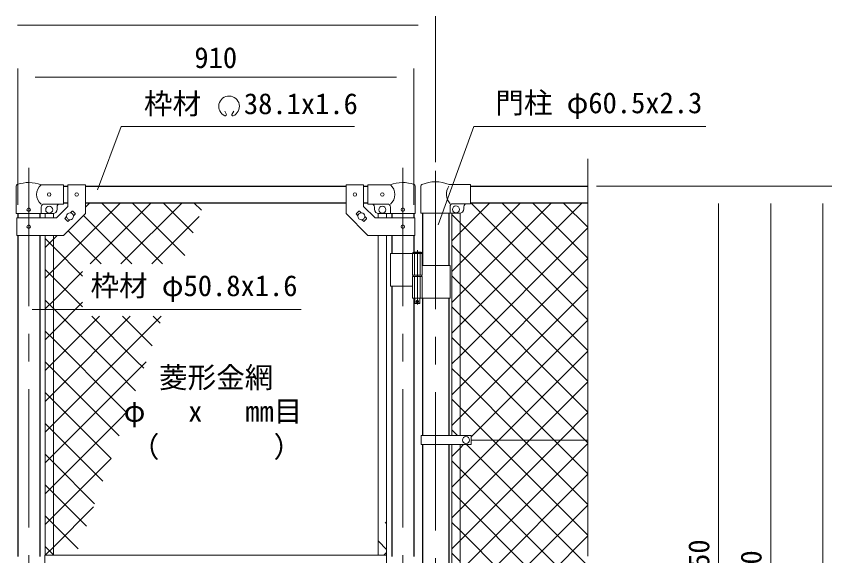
# Model space of a CAD drawing. Units: millimetres, scale not verified. Extents: x -4200 to 4200, y -2970 to 2970.
# Drawn here: x -2564 to -692, y 413 to 1651 of the extents above; entities that cross this region are included whole.
import ezdxf
from ezdxf.enums import TextEntityAlignment as Align

# ---------------------------------------------------------------- set-up
doc = ezdxf.new("R2010")
doc.units = ezdxf.units.MM
doc.header["$LTSCALE"] = 10
doc.linetypes.add('DASHED', pattern=[7.5, 6, -1.5])
doc.linetypes.add('USER1', pattern=[50.8, 31.75, -6.35, 6.35, -6.35])
for name, color, linetype, lineweight in [('0-1_D-BMK', 2, 'USER1', 13), ('0-2_D-STR1', 1, 'Continuous', 25), ('0-3_D-STR3', 3, 'Continuous', 13), ('0-7_D-STR-DIM', 7, 'Continuous', 13), ('0-A_D-STR-TXT', 7, 'Continuous', 13), ('0-B_D-STR2', 7, 'Continuous', 13)]:
    doc.layers.add(name, color=color, linetype=linetype, lineweight=lineweight)
doc.styles.add('ＭＳ ゴシック', font='')
doc.styles.get('ＭＳ ゴシック').set_extended_font_data('MS Gothic')

msp = doc.modelspace()

# ---------------------------------------------------------------- linework, layer by layer
at = {"layer": '0-1_D-BMK'}
for p, q in [((-2535.9, 1303.1), (-2535.9, -535.29)), ((-1676.7, 1303.1), (-1676.7, -535.29)), ((-1601.55, 1296.61), (-1601.55, -849.21)), ((-1643.28, 1114.79), (-1643.28, 989.9)), ((-1646.9, 996.87), (-1639.65, 996.87))]:
    msp.add_line(p, q, dxfattribs=at)
at = {"layer": '0-2_D-STR1'}
for p, q in [((-2455.9, 1261.37), (-2445.9, 1261.37)), ((-2405.9, 1261.37), (-1806.7, 1261.37)), ((-1766.7, 1261.37), (-1756.7, 1261.37)), ((-1521.55, 1261.37), (-1251.55, 1261.37)), ((-2455.9, 1223.37), (-2445.9, 1223.37)), ((-2405.9, 1223.37), (-1806.7, 1223.37)), ((-1766.7, 1223.37), (-1756.7, 1223.37)), ((-1521.55, 1223.37), (-1251.55, 1223.37)), ((-1631.8, 1199.07), (-1631.8, 1078.87)), ((-1571.3, 1199.07), (-1571.3, 1078.87)), ((-2561.3, 1198.37), (-2561.3, 1188.32)), ((-2510.5, 1198.37), (-2510.5, 1188.32)), ((-1702.1, 1198.37), (-1702.1, 1188.32)), ((-1651.3, 1198.37), (-1651.3, 1188.32)), ((-2561.3, 1148.32), (-2561.3, 411.37)), ((-2510.5, 1148.32), (-2510.5, 411.37)), ((-1702.1, 1148.32), (-1702.1, 1106.87)), ((-1651.3, 1148.32), (-1651.3, 1109.87)), ((-1702.1, 1031.87), (-1702.1, 411.37)), ((-1651.3, 1003.87), (-1651.3, 411.37)), ((-1631.8, 1003.87), (-1631.8, 688.87)), ((-1571.3, 1003.87), (-1571.3, 688.87)), ((-1631.8, 667.87), (-1631.8, 104.87)), ((-1571.3, 667.87), (-1571.3, 104.87))]:
    msp.add_line(p, q, dxfattribs=at)
at = {"layer": '0-3_D-STR3'}
for p, q in [((-2564.45, 1198.37), (-2564.45, 1262.06)), ((-2455.9, 1264.37), (-2507.35, 1264.37)), ((-2455.9, 1264.37), (-2455.9, 1220.37)), ((-2445.9, 1264.57), (-2445.9, 1214.89)), ((-2445.9, 1264.57), (-2405.9, 1264.57)), ((-2405.9, 1264.57), (-2405.9, 1198.32)), ((-1806.7, 1264.57), (-1806.7, 1198.32)), ((-1766.7, 1264.57), (-1806.7, 1264.57)), ((-1766.7, 1264.57), (-1766.7, 1214.89)), ((-1756.7, 1264.37), (-1705.25, 1264.37)), ((-1756.7, 1264.37), (-1756.7, 1220.37)), ((-1648.15, 1198.37), (-1648.15, 1262.06)), ((-1634.95, 1261.92), (-1634.95, 1199.07)), ((-1570.41, 1265.07), (-1521.55, 1265.07)), ((-1521.55, 1221.07), (-1521.55, 1265.07)), ((-2455.9, 1220.37), (-2500.35, 1220.37)), ((-1756.7, 1220.37), (-1712.25, 1220.37)), ((-1561.15, 1221.07), (-1521.55, 1221.07)), ((-2507.35, 1198.37), (-2507.35, 1213.37)), ((-2472.46, 1188.32), (-2445.9, 1214.89)), ((-2470.9, 1213.37), (-2470.9, 1208.37)), ((-2440.02, 1200.27), (-2436.3, 1203.98)), ((-2434.89, 1203.98), (-2429.23, 1198.33)), ((-1777.71, 1203.98), (-1783.36, 1198.33)), ((-1772.58, 1200.27), (-1776.29, 1203.98)), ((-1740.13, 1188.32), (-1766.7, 1214.89)), ((-1741.7, 1213.37), (-1741.7, 1208.37)), ((-1705.25, 1198.37), (-1705.25, 1213.37)), ((-1634.95, 1199.07), (-1546.55, 1199.07)), ((-1568.15, 1214.07), (-1568.15, 1199.07)), ((-1564.05, 1199.07), (-1564.05, 688.87)), ((-1545.05, 1199.07), (-1545.05, 688.87)), ((-1536.55, 1209.07), (-1536.55, 1214.07)), ((-2564.45, 1198.37), (-2507.35, 1198.37)), ((-2563.6, 1188.32), (-2472.46, 1188.32)), ((-2563.6, 1188.32), (-2563.6, 1148.32)), ((-2507.35, 1198.37), (-2480.9, 1198.37)), ((-2498.4, 1198.37), (-2498.4, 1188.32)), ((-2479.4, 1198.37), (-2479.4, 1188.32)), ((-2452.56, 1187.72), (-2448.85, 1191.44)), ((-2452.56, 1186.31), (-2446.91, 1180.65)), ((-2445.49, 1180.65), (-2441.78, 1184.37)), ((-2432.94, 1193.2), (-2429.23, 1196.91)), ((-1779.65, 1193.2), (-1783.36, 1196.91)), ((-1767.1, 1180.65), (-1770.82, 1184.37)), ((-1760.03, 1186.31), (-1765.69, 1180.65)), ((-1760.03, 1187.72), (-1763.74, 1191.44)), ((-1649, 1188.32), (-1740.13, 1188.32)), ((-1733.2, 1198.37), (-1733.2, 1188.32)), ((-1705.25, 1198.37), (-1731.7, 1198.37)), ((-1714.2, 1198.37), (-1714.2, 1188.32)), ((-1648.15, 1198.37), (-1705.25, 1198.37)), ((-1649, 1188.32), (-1649, 1148.32)), ((-2498.4, 1148.32), (-2498.4, 413.87)), ((-2479.4, 1148.32), (-2479.4, 413.87)), ((-1733.2, 1148.32), (-1733.2, 413.87)), ((-1714.2, 1148.32), (-1714.2, 413.87)), ((-1705.25, 1106.87), (-1705.25, 1031.87)), ((-1705.25, 1106.87), (-1632.48, 1106.87)), ((-1654.08, 1106.87), (-1654.08, 1056.87)), ((-1633.28, 1108.87), (-1653.28, 1108.87)), ((-1652.28, 1109.87), (-1634.28, 1109.87)), ((-1633.28, 1108.87), (-1634.28, 1109.87)), ((-1633.28, 1108.87), (-1633.28, 1106.87)), ((-1632.48, 1106.87), (-1632.48, 1056.87)), ((-1632.48, 1078.87), (-1568.25, 1078.87)), ((-1568.25, 1078.87), (-1568.25, 1003.87)), ((-1654.08, 1056.87), (-1632.48, 1056.87)), ((-1654.08, 1053.87), (-1632.48, 1053.87)), ((-1654.08, 1053.87), (-1654.08, 1003.87)), ((-1653.78, 1056.87), (-1653.78, 1053.87)), ((-1653.78, 1053.87), (-1632.78, 1053.87)), ((-1632.78, 1056.87), (-1632.78, 1053.87)), ((-1632.48, 1053.87), (-1632.48, 1003.87)), ((-1705.25, 1031.87), (-1654.3, 1031.87)), ((-1654.08, 1003.87), (-1568.25, 1003.87)), ((-1649.28, 1003.87), (-1649.28, 992.87)), ((-1648.28, 991.87), (-1649.28, 992.87)), ((-1638.28, 991.87), (-1637.28, 992.87)), ((-1648.28, 991.87), (-1638.28, 991.87)), ((-1634.35, 688.87), (-1634.35, 667.87)), ((-1634.35, 688.87), (-1519.55, 688.87)), ((-1519.55, 688.87), (-1519.55, 667.87)), ((-1251.55, 678.37), (-1519.55, 678.37)), ((-1634.35, 667.87), (-1519.55, 667.87)), ((-1564.05, 667.87), (-1564.05, 104.87)), ((-1545.05, 667.87), (-1545.05, 104.87)), ((-2498.8, 413.87), (-1713.8, 413.87)), ((-2498.8, 392.87), (-2498.8, 413.87)), ((-1713.8, 358.87), (-1713.8, 413.87))]:
    msp.add_line(p, q, dxfattribs=at)
at = {"layer": '0-3_D-STR3', "linetype": 'DASHED'}
for p, q in [((-1649.58, 1106.87), (-1649.58, 1056.87)), ((-1636.98, 1106.87), (-1636.98, 1056.87)), ((-1649.58, 1053.87), (-1649.58, 1003.87)), ((-1636.98, 1053.87), (-1636.98, 1003.87))]:
    msp.add_line(p, q, dxfattribs=at)
at = {"layer": '0-3_D-STR3'}
for points in [[(-2563.6, 1148.32), (-2455.9, 1148.32), (-2405.9, 1198.32)], [(-1649, 1148.32), (-1756.7, 1148.32), (-1806.7, 1198.32)], [(-1652.28, 1109.87), (-1653.28, 1108.87), (-1653.28, 1106.87)], [(-1637.28, 1003.87), (-1637.28, 992.87), (-1649.28, 992.87)]]:
    msp.add_lwpolyline(points, dxfattribs=at)
for centre, radius in [((-2488.9, 1242.37), 4), ((-2425.9, 1242.32), 4), ((-1786.7, 1242.32), 4), ((-1723.7, 1242.37), 4), ((-2535.9, 1207.37), 4), ((-2488.9, 1207.37), 8), ((-2440.9, 1192.32), 8), ((-1771.7, 1192.32), 8), ((-1723.7, 1207.37), 8), ((-1676.7, 1207.37), 4), ((-1554.55, 1208.07), 8), ((-2535.9, 1168.32), 4), ((-1676.7, 1168.32), 4), ((-1643.28, 996.87), 2.5), ((-1531.55, 678.37), 8)]:
    msp.add_circle(centre, radius, dxfattribs=at)
for centre, radius, start, end in [((-2561.15, 1262.06), 3.3, 109.22051, 180), ((-2535.9, 1189.64), 80, 69.0916, 109.22051), ((-2489.15, 1242.37), 28.55, 129.59418, 230.40582), ((-1676.7, 1189.64), 80, 70.77949, 110.9084), ((-1723.44, 1242.37), 28.55, 309.59418, 50.40582), ((-1651.45, 1262.06), 3.3, 0, 70.77949), ((-1631.65, 1261.92), 3.3, 113.10629, 180), ((-1601.55, 1191.37), 80, 67.09875, 113.10629), ((-1543.02, 1243.12), 33.4, 146.35914, 222.2959), ((-2500.35, 1213.37), 7, 90, 180), ((-2463.9, 1213.37), 7, 90, 180), ((-1748.7, 1213.37), 7, 0, 90), ((-1712.25, 1213.37), 7, 0, 90), ((-1561.15, 1214.07), 7, 90, 180), ((-1529.55, 1214.07), 7, 90, 180), ((-2480.9, 1208.37), 10, 270, 0), ((-2435.59, 1203.28), 1, 45, 135), ((-1777, 1203.28), 1, 45, 135), ((-1731.7, 1208.37), 10, 180, 270), ((-1546.55, 1209.07), 10, 270, 0), ((-2451.86, 1187.01), 1, 135, 225), ((-2446.2, 1181.36), 1, 225, 315), ((-2429.94, 1197.62), 1, 315, 45), ((-1782.66, 1197.62), 1, 135, 225), ((-1766.39, 1181.36), 1, 225, 315), ((-1760.74, 1187.01), 1, 315, 45)]:
    msp.add_arc(centre, radius, start, end, dxfattribs=at)
at = {"layer": '0-7_D-STR-DIM'}
for p, q in [((-1601.55, 1316.61), (-1601.55, 1651.37)), ((-2561.55, 1631.37), (-1641.55, 1631.37)), ((-2561.3, 1218.37), (-2561.3, 1531.37)), ((-1651.3, 1218.37), (-1651.3, 1531.37)), ((-2521.3, 1511.37), (-1691.3, 1511.37)), ((-1251.55, 412.02), (-1251.55, 1324.37)), ((-1231.55, 1261.37), (-931.55, 1261.37)), ((-1231.55, 1261.37), (-811.55, 1261.37)), ((-1231.55, 1261.37), (-691.55, 1261.37)), ((-951.55, -448.63), (-951.55, 1221.37)), ((-831.55, -498.63), (-831.55, 1221.37)), ((-711.55, -798.63), (-711.55, 1221.37))]:
    msp.add_line(p, q, dxfattribs=at)
at = {"layer": '0-A_D-STR-TXT'}
for p, q in [((-2082.01, 1425.75), (-2085.84, 1433.96)), ((-2069.42, 1425.74), (-2064.9, 1433.58))]:
    msp.add_line(p, q, dxfattribs=at)
for points in [[(-1787.47, 1398.46), (-2323.67, 1398.46), (-2378.23, 1252.8)], [(-980.65, 1398.46), (-1513.81, 1398.46), (-1595.74, 1172.73)], [(-1910.16, 978.29), (-2330.99, 978.29), (-2528.14, 978.29)]]:
    msp.add_lwpolyline(points, dxfattribs=at)
for centre, radius, start, end in [((-2075.72, 1444.63), 23.75, 292.92895, 245.65759), ((-2084.47, 1425.29), 2.5, 245.55066, 10.6575), ((-2066.97, 1425.28), 2.5, 169.34241, 276.63708)]:
    msp.add_arc(centre, radius, start, end, dxfattribs=at)
at = {"layer": '0-B_D-STR2'}
for p, q in [((-2405.9, 1213.39), (-2395.92, 1223.37)), ((-2394.8, 1083.07), (-2254.5, 1223.37)), ((-2228.4, 1083.07), (-2368.69, 1223.37)), ((-2324.09, 1083.07), (-2183.79, 1223.37)), ((-2177.11, 1102.49), (-2297.98, 1223.37)), ((-2158.24, 1154.33), (-2227.27, 1223.37)), ((-2139.37, 1206.18), (-2156.56, 1223.37)), ((-1545.05, 1155), (-1476.68, 1223.37)), ((-1545.05, 1084.29), (-1405.97, 1223.37)), ((-1545.05, 1013.58), (-1335.26, 1223.37)), ((-1545.05, 942.87), (-1264.55, 1223.37)), ((-1251.55, 954.75), (-1520.16, 1223.37)), ((-1251.55, 1025.46), (-1449.45, 1223.37)), ((-1251.55, 1096.17), (-1378.74, 1223.37)), ((-1251.55, 1166.88), (-1308.03, 1223.37)), ((-2299.11, 1083.07), (-2410.12, 1194.09)), ((-2253.38, 1083.07), (-2144.57, 1191.87)), ((-1545.05, 1177.54), (-1564.05, 1196.54)), ((-1251.55, 884.04), (-1545.05, 1177.54)), ((-1545.05, 872.16), (-1251.55, 1165.66)), ((-2369.82, 1083.07), (-2445.48, 1158.73)), ((-1564.05, 1136), (-1545.05, 1155)), ((-1545.05, 1106.83), (-1564.05, 1125.83)), ((-1251.55, 813.33), (-1545.05, 1106.83)), ((-1545.05, 801.45), (-1251.55, 1094.95)), ((-1564.05, 1065.29), (-1545.05, 1084.29)), ((-2479.4, 998.47), (-2412.45, 1065.42)), ((-1545.05, 1036.12), (-1564.05, 1055.12)), ((-1251.55, 742.62), (-1545.05, 1036.12)), ((-1564.05, 994.58), (-1545.05, 1013.58)), ((-1545.05, 730.74), (-1251.55, 1024.24)), ((-2479.4, 980.52), (-2498.4, 999.52)), ((-2498.4, 979.47), (-2479.4, 998.47)), ((-2479.4, 927.76), (-2412.45, 994.71)), ((-2331.55, 832.67), (-2479.4, 980.52)), ((-1545.05, 965.41), (-1564.05, 984.41)), ((-2479.4, 786.34), (-2302.67, 963.07)), ((-2479.4, 715.63), (-2231.96, 963.07)), ((-2252.58, 895.12), (-2320.53, 963.07)), ((-2233.71, 946.97), (-2249.82, 963.07)), ((-1258.01, 678.37), (-1545.05, 965.41)), ((-1564.05, 923.87), (-1545.05, 942.87)), ((-1519.55, 685.53), (-1251.55, 953.53)), ((-2479.4, 909.81), (-2498.4, 928.81)), ((-2498.4, 908.76), (-2479.4, 927.76)), ((-2331.55, 761.96), (-2479.4, 909.81)), ((-1545.05, 894.7), (-1564.05, 913.7)), ((-1328.72, 678.37), (-1545.05, 894.7)), ((-1456, 678.37), (-1251.55, 882.82)), ((-1564.05, 853.16), (-1545.05, 872.16)), ((-2479.4, 839.1), (-2498.4, 858.1)), ((-2331.55, 792.77), (-2265.97, 858.35)), ((-1545.05, 823.99), (-1564.05, 842.99)), ((-2331.55, 691.25), (-2479.4, 839.1)), ((-2290.32, 791.44), (-2331.55, 832.67)), ((-1399.43, 678.37), (-1545.05, 823.99)), ((-1385.29, 678.37), (-1251.55, 812.11)), ((-2479.4, 768.39), (-2498.4, 787.39)), ((-2479.4, 644.92), (-2331.55, 792.77)), ((-1564.05, 782.45), (-1545.05, 801.45)), ((-2498.4, 767.34), (-2479.4, 786.34)), ((-2346.93, 635.92), (-2479.4, 768.39)), ((-1545.05, 753.27), (-1564.05, 772.27)), ((-2309.19, 739.6), (-2331.55, 761.96)), ((-1470.14, 678.37), (-1545.05, 753.27)), ((-2331.55, 722.06), (-2306.43, 747.17)), ((-1564.05, 711.74), (-1545.05, 730.74)), ((-1314.58, 678.37), (-1251.55, 741.4)), ((-2479.4, 697.68), (-2498.4, 716.68)), ((-2498.4, 696.63), (-2479.4, 715.63)), ((-2479.4, 574.21), (-2331.55, 722.06)), ((-2365.8, 584.07), (-2479.4, 697.68)), ((-1551.35, 688.87), (-1564.05, 701.56)), ((-2328.06, 687.76), (-2331.55, 691.25)), ((-1545.05, 589.32), (-1456, 678.37)), ((-1545.05, 518.61), (-1385.29, 678.37)), ((-1545.05, 447.9), (-1314.58, 678.37)), ((-1251.55, 459.77), (-1470.14, 678.37)), ((-1251.55, 530.49), (-1399.43, 678.37)), ((-1251.55, 601.2), (-1328.72, 678.37)), ((-1251.55, 671.91), (-1258.01, 678.37)), ((-1545.05, 377.19), (-1251.55, 670.69)), ((-1249.57, 387.09), (-1530.35, 667.87)), ((-2479.4, 626.96), (-2498.4, 645.96)), ((-2498.4, 625.92), (-2479.4, 644.92)), ((-2384.66, 532.23), (-2479.4, 626.96)), ((-1545.05, 611.85), (-1564.05, 630.85)), ((-1251.55, 318.35), (-1545.05, 611.85)), ((-1545.05, 306.48), (-1251.55, 599.98)), ((-1564.05, 570.32), (-1545.05, 589.32)), ((-2479.4, 556.25), (-2498.4, 575.25)), ((-2498.4, 555.21), (-2479.4, 574.21)), ((-2403.53, 480.39), (-2479.4, 556.25)), ((-1545.05, 541.14), (-1564.05, 560.14)), ((-1251.55, 247.64), (-1545.05, 541.14)), ((-1545.05, 235.77), (-1251.55, 529.27)), ((-1564.05, 499.61), (-1545.05, 518.61)), ((-2479.4, 485.54), (-2498.4, 504.54)), ((-1717.51, 487.56), (-1714.2, 490.88)), ((-1545.05, 470.43), (-1564.05, 489.43)), ((-2422.4, 428.55), (-2479.4, 485.54)), ((-1251.55, 176.93), (-1545.05, 470.43)), ((-1545.05, 165.06), (-1251.55, 458.56)), ((-1714.2, 427.45), (-1732.67, 445.92)), ((-1564.05, 428.9), (-1545.05, 447.9)), ((-1720.5, 413.87), (-1714.2, 420.17)), ((-1545.05, 399.72), (-1564.05, 418.72))]:
    msp.add_line(p, q, dxfattribs=at)
for points in [[(-2498.4, 1050.18), (-2479.4, 1069.18), (-2325.21, 1223.37)], [(-2498.4, 1120.89), (-2479.4, 1139.89), (-2470.97, 1148.32)], [(-2412.45, 1054.99), (-2479.4, 1121.94), (-2498.4, 1140.94)], [(-2412.45, 984.28), (-2479.4, 1051.23), (-2498.4, 1070.23)], [(-2498.4, 838.05), (-2479.4, 857.05), (-2373.38, 963.07)], [(-2271.45, 843.28), (-2289.53, 861.37), (-2391.24, 963.07)], [(-1564.05, 641.03), (-1545.05, 660.03), (-1537.21, 667.87)], [(-2498.4, 484.5), (-2479.4, 503.5), (-2346.9, 636)], [(-2498.32, 413.87), (-2479.4, 432.79), (-2387.36, 524.82)], [(-2478.43, 413.87), (-2479.4, 414.83), (-2498.4, 433.83)]]:
    msp.add_lwpolyline(points, dxfattribs=at)

# ---------------------------------------------------------------- texts
at = {"layer": '0-7_D-STR-DIM', "style": 'ＭＳ ゴシック'}
msp.add_text('910', height=48.09, dxfattribs=at).set_placement((-2155.42, 1518.12), align=Align.BOTTOM_LEFT)
for s, p in [('1750', (-958.29, 319.47)), ('1800', (-838.29, 294.47))]:
    msp.add_text(s, height=48.09, rotation=90, dxfattribs=at).set_placement(p, align=Align.BOTTOM_LEFT)
at = {"layer": '0-A_D-STR-TXT', "style": 'ＭＳ ゴシック'}
for s, p in [('枠材 \u300038.1x1.6', (-2271.22, 1412.32)), ('門柱 φ60.5x2.3', (-1464.15, 1414.35)), ('枠材 φ50.8x1.6', (-2393.92, 994.43)), ('菱形金網', (-2236.5, 783.77)), ('φ\u3000 x\u3000 mm目', (-2317.71, 706.18)), ('（\u3000\u3000\u3000\u3000）', (-2301.47, 624.53))]:
    msp.add_text(s, height=48.09, dxfattribs=at).set_placement(p, align=Align.BOTTOM_LEFT)

doc.saveas('drawing.dxf')
